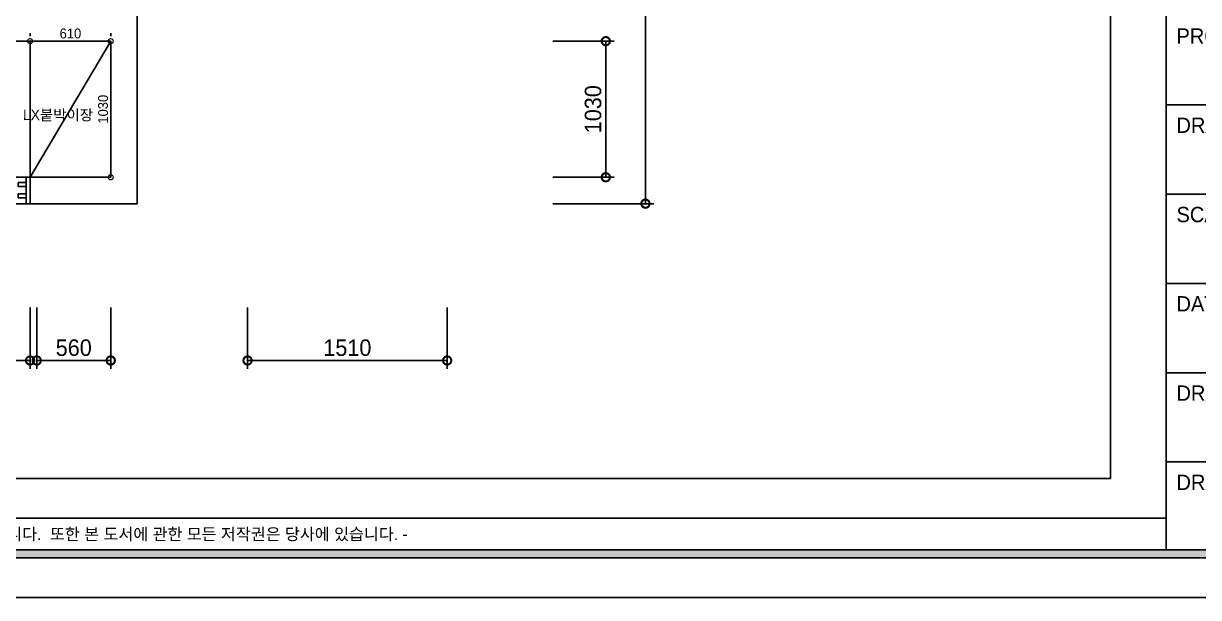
# Model space of a CAD drawing. Header units: inches. Extents: x -4181 to 116552, y 25636 to 44656.
# Drawn here: x 21962 to 30851, y 26236 to 30581 of the extents above; entities that cross this region are included whole.
import ezdxf
from ezdxf.enums import TextEntityAlignment as Align

# ---------------------------------------------------------------- set-up
doc = ezdxf.new("R2010")
doc.units = ezdxf.units.IN
doc.header["$LTSCALE"] = 50
doc.header["$MEASUREMENT"] = 0
for name, color, linetype in [('0-ELC TEXT', 7, 'Continuous'), ('02-wal', 2, 'Continuous'), ('06-FUR', 6, 'Continuous'), ('07-dim', 5, 'Continuous'), ('07-dim wal', 5, 'Continuous'), ('6fur', 6, 'Continuous'), ('FORM(YOURNAME)-1', 1, 'Continuous'), ('FORM(YOURNAME)-11', 1, 'Continuous'), ('도면층2', 2, 'Continuous'), ('도면층4', 4, 'Continuous')]:
    doc.layers.add(name, color=color, linetype=linetype)
doc.styles.add('YOURNAME', font='HY울릉도M.TTF')
doc.styles.add('스타일1', font='HY울릉도M.TTF')
doc.styles.add('코레일둥고', font='Korail_Round_Gothic_Medium.ttf')
doc.dimstyles.new('30', dxfattribs={"dimscale": 30, "dimtxt": 2.5, "dimasz": 2.5, "dimexe": 1.25, "dimexo": 2, "dimtad": 1, "dimdec": 0, "dimtxsty": '스타일1', "dimblk": 'DOTSMALL', "dimcen": 2.5, "dimclrd": 1, "dimclre": 1, "dimclrt": 2, "dimadec": 0, "dimazin": 0, "dimtfac": 1, "dimtix": 1, "dimtmove": 0, "dimatfit": 3, "dimldrblk": 'DOTSMALL', "dimfxl": 1.25, "dimarcsym": 0})
doc.dimstyles.new('50', dxfattribs={"dimscale": 50, "dimtxt": 2.5, "dimasz": 2.5, "dimexe": 1.25, "dimexo": 2, "dimtad": 1, "dimdec": 0, "dimtxsty": '스타일1', "dimblk": 'DOTSMALL', "dimcen": 2.5, "dimclrd": 1, "dimclre": 1, "dimclrt": 2, "dimadec": 0, "dimazin": 0, "dimtfac": 1, "dimtdec": 0, "dimtix": 1, "dimtmove": 0, "dimatfit": 3, "dimldrblk": 'DOTSMALL', "dimfxl": 1.25, "dimarcsym": 0})

# ---------------------------------------------------------------- blocks, each defined once
blk = doc.blocks.new('_DOTSMALL')
at = {"color": 0, "linetype": 'ByBlock', "const_width": 0.5}
blk.add_lwpolyline([(-0.0625, 0, 1), (0.0625, 0, 1)], format="xyb", close=True, dxfattribs=at)
blk = doc.blocks.new('*D36')
at = {"layer": '07-dim', "color": 1, "lineweight": -2, "transparency": 16777216}
for p, q in [((25967.4, 30446.7), (26429.9, 30446.7)), ((26367.4, 30446.7), (26367.4, 29416.7)), ((25967.4, 29416.7), (26429.9, 29416.7))]:
    blk.add_line(p, q, dxfattribs=at)
at = {"layer": 'Defpoints', "color": 0, "transparency": 16777216}
for p in [(25867.4, 30446.7), (25867.4, 29416.7), (26367.4, 29416.7)]:
    blk.add_point(p, dxfattribs=at)
at = {"layer": '07-dim', "color": 1, "lineweight": -2, "transparency": 16777216, "xscale": 125, "yscale": 125, "zscale": 125}
for p, rotation in [((26367.4, 30446.7), 90), ((26367.4, 29416.7), 270)]:
    blk.add_blockref('_DOTSMALL', p, dxfattribs=dict(at, rotation=rotation))
at = {"layer": '07-dim', "color": 2, "transparency": 16777216, "insert": (26271.2, 29931.7), "char_height": 125, "attachment_point": 5, "rotation": 90, "style": '스타일1'}
blk.add_mtext('1030', dxfattribs=at)
blk = doc.blocks.new('*D37')
at = {"layer": '07-dim', "color": 1, "lineweight": -2, "transparency": 16777216}
for p, q in [((25967.4, 40125.7), (26729.9, 40125.7)), ((26667.4, 29216.7), (26667.4, 40125.7)), ((25967.4, 29216.7), (26729.9, 29216.7))]:
    blk.add_line(p, q, dxfattribs=at)
at = {"layer": 'Defpoints', "color": 0, "transparency": 16777216}
for p in [(25867.4, 40125.7), (26667.4, 40125.7), (25867.4, 29216.7)]:
    blk.add_point(p, dxfattribs=at)
at = {"layer": '07-dim', "color": 1, "lineweight": -2, "transparency": 16777216, "xscale": 125, "yscale": 125, "zscale": 125}
for p, rotation in [((26667.4, 40125.7), 90), ((26667.4, 29216.7), 270)]:
    blk.add_blockref('_DOTSMALL', p, dxfattribs=dict(at, rotation=rotation))
at = {"layer": '07-dim', "color": 2, "transparency": 16777216, "insert": (26571.1, 34671.2), "char_height": 125, "attachment_point": 5, "rotation": 90, "style": '스타일1'}
blk.add_mtext('10909', dxfattribs=at)
blk = doc.blocks.new('*D41')
at = {"layer": '07-dim', "color": 1, "lineweight": -2, "transparency": 16777216}
for p, q in [((19777.4, 28429.7), (19777.4, 27967.2)), ((22012.4, 28429.7), (22012.4, 27967.2)), ((19777.4, 28029.7), (22012.4, 28029.7))]:
    blk.add_line(p, q, dxfattribs=at)
at = {"layer": 'Defpoints', "color": 0, "transparency": 16777216}
for p in [(19777.4, 28529.7), (22012.4, 28529.7), (22012.4, 28029.7)]:
    blk.add_point(p, dxfattribs=at)
at = {"layer": '07-dim', "color": 1, "lineweight": -2, "transparency": 16777216, "xscale": 125, "yscale": 125, "zscale": 125, "rotation": 180}
blk.add_blockref('_DOTSMALL', (19777.4, 28029.7), dxfattribs=at)
at = {"layer": '07-dim', "color": 1, "lineweight": -2, "transparency": 16777216, "xscale": 125, "yscale": 125, "zscale": 125}
blk.add_blockref('_DOTSMALL', (22012.4, 28029.7), dxfattribs=at)
at = {"layer": '07-dim', "color": 2, "transparency": 16777216, "insert": (20894.9, 28125.9), "char_height": 125, "attachment_point": 5, "style": '스타일1'}
blk.add_mtext('2235', dxfattribs=at)
blk = doc.blocks.new('*D42')
at = {"layer": '07-dim', "color": 1, "lineweight": -2, "transparency": 16777216}
for p, q in [((22062.4, 28429.7), (22062.4, 27967.2)), ((22622.4, 28429.7), (22622.4, 27967.2)), ((22062.4, 28029.7), (22622.4, 28029.7))]:
    blk.add_line(p, q, dxfattribs=at)
at = {"layer": 'Defpoints', "color": 0, "transparency": 16777216}
for p in [(22062.4, 28529.7), (22622.4, 28529.7), (22622.4, 28029.7)]:
    blk.add_point(p, dxfattribs=at)
at = {"layer": '07-dim', "color": 1, "lineweight": -2, "transparency": 16777216, "xscale": 125, "yscale": 125, "zscale": 125, "rotation": 180}
blk.add_blockref('_DOTSMALL', (22062.4, 28029.7), dxfattribs=at)
at = {"layer": '07-dim', "color": 1, "lineweight": -2, "transparency": 16777216, "xscale": 125, "yscale": 125, "zscale": 125}
blk.add_blockref('_DOTSMALL', (22622.4, 28029.7), dxfattribs=at)
at = {"layer": '07-dim', "color": 2, "transparency": 16777216, "insert": (22342.4, 28126), "char_height": 125, "attachment_point": 5, "style": '스타일1'}
blk.add_mtext('560', dxfattribs=at)
blk = doc.blocks.new('*D43')
at = {"layer": '07-dim', "color": 1, "lineweight": -2, "transparency": 16777216}
for p, q in [((23657.4, 28429.7), (23657.4, 27967.2)), ((25167.4, 28429.7), (25167.4, 27967.2)), ((23657.4, 28029.7), (25167.4, 28029.7))]:
    blk.add_line(p, q, dxfattribs=at)
at = {"layer": 'Defpoints', "color": 0, "transparency": 16777216}
for p in [(23657.4, 28529.7), (25167.4, 28529.7), (25167.4, 28029.7)]:
    blk.add_point(p, dxfattribs=at)
at = {"layer": '07-dim', "color": 1, "lineweight": -2, "transparency": 16777216, "xscale": 125, "yscale": 125, "zscale": 125, "rotation": 180}
blk.add_blockref('_DOTSMALL', (23657.4, 28029.7), dxfattribs=at)
at = {"layer": '07-dim', "color": 1, "lineweight": -2, "transparency": 16777216, "xscale": 125, "yscale": 125, "zscale": 125}
blk.add_blockref('_DOTSMALL', (25167.4, 28029.7), dxfattribs=at)
at = {"layer": '07-dim', "color": 2, "transparency": 16777216, "insert": (24412.4, 28125.9), "char_height": 125, "attachment_point": 5, "style": '스타일1'}
blk.add_mtext('1510', dxfattribs=at)
blk = doc.blocks.new('asfsd')
at = {"layer": '02-wal'}
for p, q in [((23490.6, 30938.4), (23490.6, 29508.4)), ((22530.6, 30738.4), (23290.6, 30738.4)), ((23290.6, 30738.4), (23290.6, 29708.4)), ((22680.6, 29708.4), (23290.6, 29708.4)), ((22680.6, 29708.4), (22680.6, 29508.4)), ((22680.6, 29508.4), (23490.6, 29508.4))]:
    blk.add_line(p, q, dxfattribs=at)
at = {"layer": '도면층2'}
blk.add_line((22680.6, 29708.4), (22680.6, 29508.4), dxfattribs=at)
at = {"layer": '도면층4'}
for p, q in [((22680.6, 29708.4), (20550.6, 29708.4)), ((22650.6, 29508.4), (22650.6, 29708.4)), ((22680.6, 29508.4), (22680.6, 29708.4)), ((20550.6, 29508.4), (22680.6, 29508.4))]:
    blk.add_line(p, q, dxfattribs=at)
for points in [[(22650.6, 29668.4), (22650.6, 29638.4), (22590.6, 29638.4), (22590.6, 29668.4)], [(22650.6, 29583.4), (22650.6, 29553.4), (22590.6, 29553.4), (22590.6, 29583.4)]]:
    blk.add_lwpolyline(points, close=True, dxfattribs=at)
blk = doc.blocks.new('*D65')
at = {"layer": '07-dim wal', "color": 1, "lineweight": -2, "transparency": 16777216}
for p, q in [((22562.4, 30446.7), (22584.9, 30446.7)), ((22622.4, 30446.7), (22622.4, 29416.7)), ((22562.4, 29416.7), (22584.9, 29416.7))]:
    blk.add_line(p, q, dxfattribs=at)
at = {"layer": 'Defpoints', "color": 0, "transparency": 16777216}
for p in [(22622.4, 30446.7), (22622.4, 29416.7), (22622.4, 29416.7)]:
    blk.add_point(p, dxfattribs=at)
at = {"layer": '07-dim wal', "color": 1, "lineweight": -2, "transparency": 16777216, "xscale": 75, "yscale": 75, "zscale": 75}
for p, rotation in [((22622.4, 30446.7), 90), ((22622.4, 29416.7), 270)]:
    blk.add_blockref('_DOTSMALL', p, dxfattribs=dict(at, rotation=rotation))
at = {"layer": '07-dim wal', "color": 2, "transparency": 16777216, "insert": (22564.7, 29931.7), "char_height": 75, "attachment_point": 5, "rotation": 90, "style": '스타일1'}
blk.add_mtext('1030', dxfattribs=at)
blk = doc.blocks.new('*D66')
at = {"layer": '07-dim wal', "color": 1, "lineweight": -2, "transparency": 16777216}
for p, q in [((22012.4, 30506.7), (22012.4, 30484.2)), ((22622.4, 30506.7), (22622.4, 30484.2)), ((22012.4, 30446.7), (22622.4, 30446.7))]:
    blk.add_line(p, q, dxfattribs=at)
at = {"layer": 'Defpoints', "color": 0, "transparency": 16777216}
for p in [(22012.4, 30446.7), (22622.4, 30446.7), (22622.4, 30446.7)]:
    blk.add_point(p, dxfattribs=at)
at = {"layer": '07-dim wal', "color": 1, "lineweight": -2, "transparency": 16777216, "xscale": 75, "yscale": 75, "zscale": 75, "rotation": 180}
blk.add_blockref('_DOTSMALL', (22012.4, 30446.7), dxfattribs=at)
at = {"layer": '07-dim wal', "color": 1, "lineweight": -2, "transparency": 16777216, "xscale": 75, "yscale": 75, "zscale": 75}
blk.add_blockref('_DOTSMALL', (22622.4, 30446.7), dxfattribs=at)
at = {"layer": '07-dim wal', "color": 2, "transparency": 16777216, "insert": (22317.4, 30504.5), "char_height": 75, "attachment_point": 5, "style": '스타일1'}
blk.add_mtext('610', dxfattribs=at)
blk = doc.blocks.new('FORM-ELEVATION')
at = {"layer": 'FORM(YOURNAME)-11'}
h = blk.add_hatch(color=256, dxfattribs=at)
h.dxf.hatch_style = 1
h.paths.add_polyline_path([(-10309, 35708), (71691, 35708), (71691, 35508), (-10309, 35508)])
h.paths.add_polyline_path([(-10309, -21492), (71691, -21492), (71691, -21692), (-10309, -21692)])
at = {"layer": 'Defpoints', "color": 158}
for p, q in [((62481, 35508), (62481, -21492)), ((62481, -20692), (-10309, -20692))]:
    blk.add_line(p, q, dxfattribs=at)
for points in [[(-10309, -21692), (71691, -21692), (71691, 35708), (-10309, 35708)], [(-8309, 33708), (61071, 33708), (61071, -19692), (-8309, -19692)]]:
    blk.add_lwpolyline(points, close=True, dxfattribs=at)
at = {"layer": 'FORM(YOURNAME)-11', "color": 14}
for p, q in [((62481, -10261), (71691, -10261)), ((62481, -12514), (71691, -12514)), ((62481, -14766), (71691, -14766)), ((62481, -17019), (71691, -17019)), ((62481, -19271), (71691, -19271))]:
    blk.add_line(p, q, dxfattribs=at)
at = {"layer": 'FORM(YOURNAME)-11', "color": 250}
blk.add_lwpolyline([(-11309, -22692), (72691, -22692), (72691, 36708), (-11309, 36708)], close=True, dxfattribs=at)
at = {"layer": 'FORM(YOURNAME)-11'}
blk.add_lwpolyline([(-10309, -21492), (71691, -21492), (71691, -21692), (-10309, -21692)], close=True, dxfattribs=at)
at = {"layer": 'FORM(YOURNAME)-11', "color": 14, "style": 'YOURNAME'}
for s, height, p in [('PROJECT TITLE.', 386.14, (62739, -8524)), ('DRAWING TITLE.', 386.14, (62739, -10776)), ('SCALE.', 386.1, (62739, -13029)), ('DATE.', 386.1, (62739, -15281)), ('DRAWN BY.', 386.1, (62739, -17534)), ('DRAWING No.', 386.14, (62739, -19786))]:
    blk.add_text(s, height=height, dxfattribs=at).set_placement(p, align=Align.MIDDLE_LEFT)
at = {"layer": 'FORM(YOURNAME)-11', "color": 1, "style": 'YOURNAME'}
blk.add_text("- 본 도서는 어떠한 경우에도 무단으로 도용할 수 없으며 도용시 '지적재산권' 보호에 관한 법률에 의거, 법적 분쟁이 발생합니다.  또한 본 도서에 관한 모든 저작권은 당사에 있습니다. -", height=300, dxfattribs=at).set_placement((28146, -21092), align=Align.MIDDLE_CENTER)
at = {"layer": 'FORM(YOURNAME)-11', "color": 3, "style": 'YOURNAME'}
for tag, height, p in [('1', 451, (71041, -1219)), ('2', 451, (71041, -1863)), ('3', 451, (71041, -3150)), ('4', 451, (71041, -5081)), ('5', 515, (71041, -7398)), ('6', 515, (71041, -9650)), ('7', 515, (71041, -11903)), ('8', 515, (71041, -14155)), ('9', 515, (71041, -16408)), ('10', 515, (66791, -18596)), ('11', 515, (71041, -18660)), ('12', 515, (66791, -20848)), ('13', 515, (71041, -20848))]:
    blk.add_attdef(tag, text='', height=height, dxfattribs=at).set_placement(p, align=Align.MIDDLE_RIGHT)

msp = doc.modelspace()

# ---------------------------------------------------------------- linework, layer by layer
at = {"layer": '06-FUR'}
msp.add_line((22622.4, 30446.7), (22012.4, 29416.7), dxfattribs=at)
msp.add_lwpolyline([(22012.4, 29416.7), (22622.4, 29416.7), (22622.4, 30446.7), (22012.4, 30446.7)], close=True, dxfattribs=at)

# ---------------------------------------------------------------- block references
at = {"layer": '6fur'}
msp.add_blockref('asfsd', (-668.2, -291.7), dxfattribs=at)
at = {"layer": 'FORM(YOURNAME)-1', "xscale": 0.3, "yscale": 0.3, "zscale": 0.3}
msp.add_blockref('FORM-ELEVATION', (11862.7, 33043.1), dxfattribs=at)

# ---------------------------------------------------------------- texts
at = {"layer": '0-ELC TEXT', "style": '코레일둥고'}
msp.add_text('LX붙박이장', height=80, rotation=359.84725, dxfattribs=at).set_placement((21958.8, 29849))

# ---------------------------------------------------------------- dimensions: what is measured, and where the dimension line sits
at = {"layer": '07-dim'}
for base, p1, p2, picture, middle in [((26667.4, 40125.7), (25867.4, 29216.7), (25867.4, 40125.7), '*D37', (26571.1, 34671.2)), ((26367.4, 29416.7), (25867.4, 30446.7), (25867.4, 29416.7), '*D36', (26271.2, 29931.7))]:
    dim = msp.add_linear_dim(base=base, p1=p1, p2=p2, angle=90, dimstyle='50', dxfattribs=at)
    dim.commit()
    dim.dimension.update_dxf_attribs({"geometry": picture, "text_midpoint": middle})
for base, p1, p2, picture, middle in [((22012.4, 28029.7), (19777.4, 28529.7), (22012.4, 28529.7), '*D41', (20894.9, 28125.9)), ((22622.4, 28029.7), (22062.4, 28529.7), (22622.4, 28529.7), '*D42', (22342.4, 28126)), ((25167.4, 28029.7), (23657.4, 28529.7), (25167.4, 28529.7), '*D43', (24412.4, 28125.9))]:
    dim = msp.add_linear_dim(base=base, p1=p1, p2=p2, dimstyle='50', dxfattribs=at)
    dim.commit()
    dim.dimension.update_dxf_attribs({"geometry": picture, "text_midpoint": middle})
at = {"layer": '07-dim wal'}
dim = msp.add_linear_dim(base=(22622.4, 30446.7), p1=(22012.4, 30446.7), p2=(22622.4, 30446.7), dimstyle='30', override={"dimtfill": 0}, dxfattribs=at)
dim.commit()
dim.dimension.update_dxf_attribs({"geometry": '*D66', "text_midpoint": (22317.4, 30504.5)})
dim = msp.add_linear_dim(base=(22622.4, 29416.7), p1=(22622.4, 30446.7), p2=(22622.4, 29416.7), angle=90, dimstyle='30', override={"dimtfill": 0}, dxfattribs=at)
dim.commit()
dim.dimension.update_dxf_attribs({"geometry": '*D65', "text_midpoint": (22564.7, 29931.7)})

doc.saveas('drawing.dxf')
